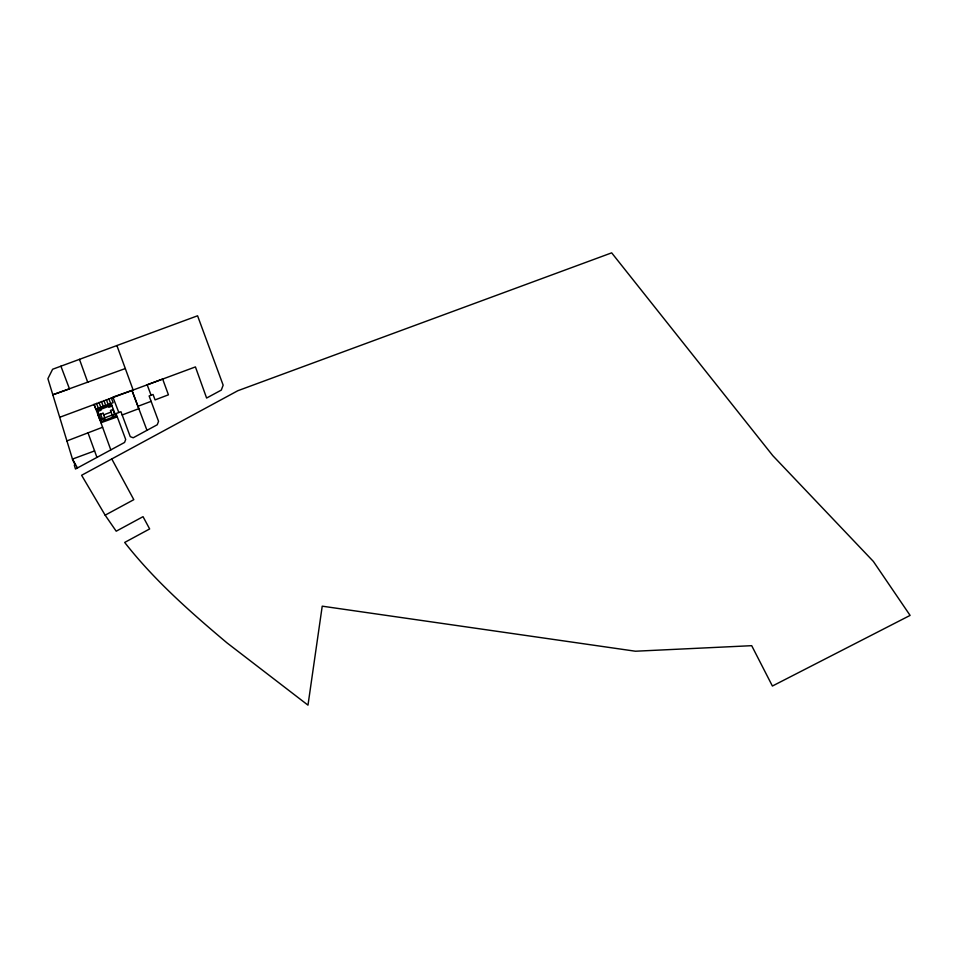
<?xml version="1.0" encoding="UTF-8"?>
<svg xmlns="http://www.w3.org/2000/svg" width="958" height="958" viewBox="0 0 958 958"><rect width="100%" height="100%" fill="white"/><g stroke="black" fill="none" stroke-linecap="round" stroke-linejoin="round"><path stroke-width="1.44" d="M151.101 395.235L147.173 384.817L162.668 379.069L168.428 394.816L155.076 399.893L153.064 394.492L149.125 395.977L158.549 421.304L157.256 424.753L133.21 437.77L130.252 436.656L120.959 411.724L116.038 413.557L125.69 439.483L124.576 442.44L75.49 469.013L74.317 465.157L75.095 464.75L72.676 459.768L47.9 378.661L52.618 369.249L197.576 315.793L223.154 385.164L221.31 390.086L206.605 398.037L195.432 366.914L59.695 417.281M105.152 515.176L116.205 531.199L143.029 516.673L149.652 528.936L124.684 542.444C154.238 580.213 190.438 612.126 227.022 642.902L307.985 705.148L322.223 606.174L635.453 651.224L751.695 645.68L772.399 686.036L910.1 615.407L873.361 561.424L772.843 455.709L611.671 252.852L237.823 390.72L81.61 475.276L105.152 515.176L133.809 499.669L111.763 458.942M66.916 440.931L102.602 427.256M97.524 410.539L111.727 405.174M97.872 411.449L101.033 410.252L100.686 409.341M112.062 406.072L108.901 407.27L108.565 406.36M103.68 414.874L111.056 412.084M100.853 419.329L104.015 418.131L104.793 420.191M104.793 417.832L115.044 413.952M137.94 406.312L151.125 401.33M122.169 414.958L138.826 408.683L131.965 390.445L146.969 430.322M60.917 366.196L69.479 388.876L52.822 394.78L125.306 368.555M94.591 450.919L72.461 459.086L77.466 467.935M111.26 397.738L113.128 402.671L95.896 409.186L94.028 404.264L100.973 422.753L117.259 416.85M118.816 412.515L112.9 397.115L133.15 390.014L116.9 345.551M108.793 398.672L110.661 403.593M106.338 399.606L108.194 404.527M111.882 415.149L112.673 417.209M103.871 400.54L105.739 405.462M101.416 401.474L103.272 406.396M98.949 402.408L100.818 407.33M96.495 403.33L98.351 408.264M100.59 414.167L102.458 419.089M87.968 432.741L96.95 457.397M100.973 422.753L110.805 449.901M79.478 359.346L87.777 382.398M111.284 404.001L97.093 409.377L101.632 421.388L115.834 416.011L111.284 404.001M103.057 413.233L98.135 415.101L99.991 420.023L104.913 418.155L103.057 413.233M112.9 409.509L110.433 410.431L112.302 415.365L114.756 414.431L112.9 409.509"/></g></svg>
